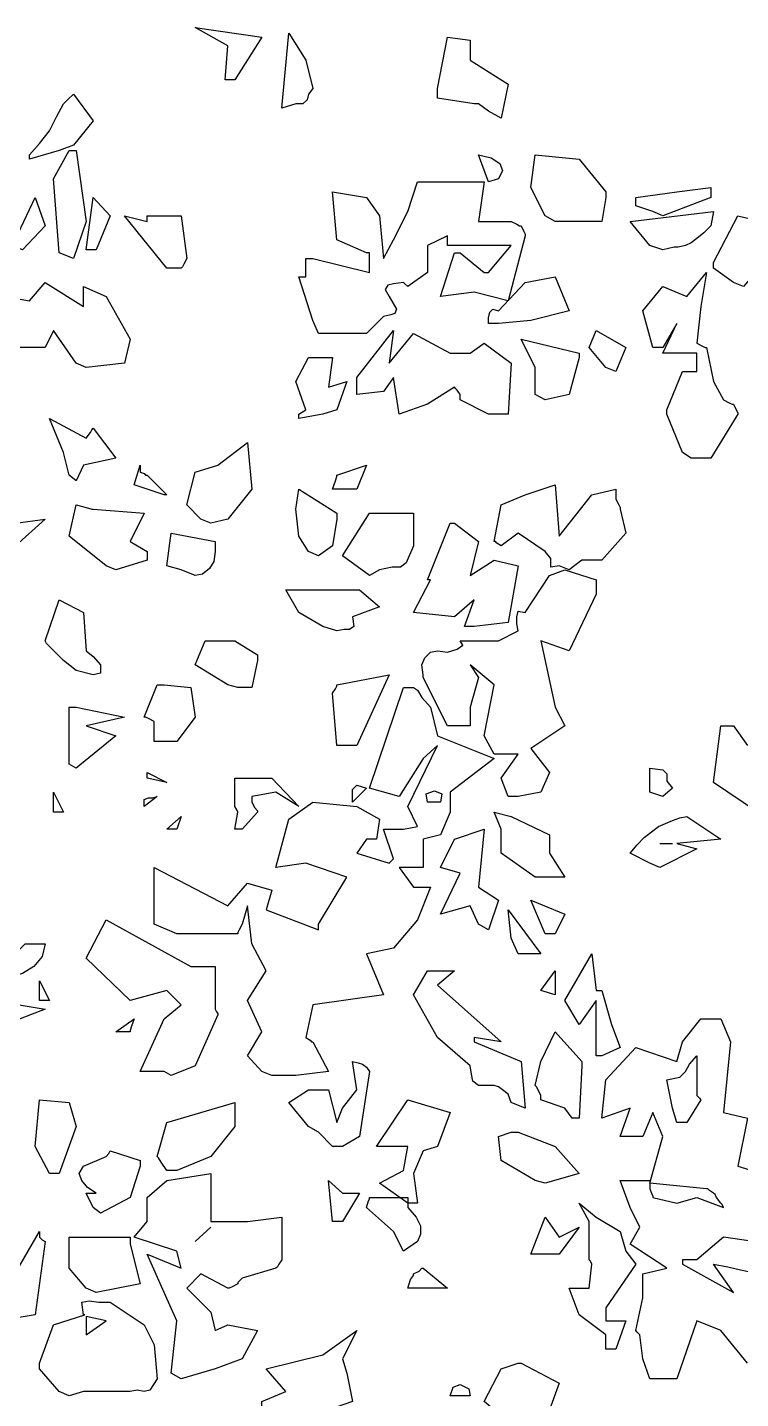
# Model space of a CAD drawing. Header units: millimetres. Extents: x 2810.5 to 2848.4, y 1624.4 to 1676.1.
# Drawn here: x 2821.169 to 2822.139, y 1661.764 to 1663.628 of the extents above; entities that cross this region are included whole.
import ezdxf

# ---------------------------------------------------------------- set-up
doc = ezdxf.new("R2010")
doc.units = ezdxf.units.MM
doc.layers.add('VERDE_ALBERI', color=104, linetype='Continuous')

msp = doc.modelspace()

# ---------------------------------------------------------------- linework, layer by layer
at = {"layer": 'VERDE_ALBERI', "linetype": 'ByBlock'}
for points in [[(2821.4375, 1663.5566), (2821.4413, 1663.6029), (2821.3971, 1663.628), (2821.4876, 1663.6145), (2821.451, 1663.5566), (2821.4375, 1663.5566)], [(2821.5146, 1663.5181), (2821.5242, 1663.6202), (2821.5473, 1663.5836), (2821.5569, 1663.5451), (2821.5511, 1663.5374), (2821.5492, 1663.5297), (2821.5434, 1663.5239), (2821.5338, 1663.5239), (2821.5146, 1663.5181)], [(2821.7764, 1663.5239), (2821.7264, 1663.5316), (2821.7264, 1663.5394), (2821.7264, 1663.5432), (2821.7264, 1663.5451), (2821.7264, 1663.5451), (2821.7399, 1663.6145), (2821.7707, 1663.6106), (2821.7707, 1663.5836), (2821.8226, 1663.5509), (2821.813, 1663.5046), (2821.7957, 1663.5143), (2821.7822, 1663.5239), (2821.7784, 1663.5239), (2821.7764, 1663.5239), (2821.7764, 1663.5239)], [(2821.1718, 1663.4546), (2821.1852, 1663.47), (2821.1987, 1663.4874), (2821.2083, 1663.5066), (2821.2179, 1663.5239), (2821.2256, 1663.5316), (2821.2295, 1663.5355), (2821.2314, 1663.5374), (2821.2314, 1663.5374), (2821.2584, 1663.5009), (2821.2314, 1663.4681), (2821.2122, 1663.4604), (2821.1718, 1663.4488), (2821.1718, 1663.4546)], [(2821.7764, 1663.5239), (2821.7764, 1663.5239), (2821.7764, 1663.5239), (2821.7764, 1663.5239)], [(2821.7764, 1663.5239), (2821.7764, 1663.5239), (2821.7764, 1663.5239)], [(2821.2122, 1663.3217), (2821.2045, 1663.4219), (2821.2256, 1663.4604), (2821.2314, 1663.4604), (2821.2334, 1663.4604), (2821.2353, 1663.4604), (2821.2353, 1663.4604), (2821.2488, 1663.3641), (2821.2314, 1663.314), (2821.2122, 1663.3217)], [(2821.7957, 1663.418), (2821.7822, 1663.4546), (2821.7995, 1663.4508), (2821.8111, 1663.443), (2821.815, 1663.4334), (2821.8092, 1663.4219), (2821.7957, 1663.418), (2821.7957, 1663.418)], [(2821.8727, 1663.3718), (2821.8535, 1663.4103), (2821.8593, 1663.4546), (2821.919, 1663.4488), (2821.9555, 1663.4045), (2821.9555, 1663.4007), (2821.9555, 1663.3988), (2821.9555, 1663.3968), (2821.9555, 1663.3968), (2821.9497, 1663.3641), (2821.8862, 1663.3641), (2821.8727, 1663.3718)], [(2821.6301, 1663.3217), (2821.5897, 1663.339), (2821.5838, 1663.4045), (2821.6301, 1663.3968), (2821.6474, 1663.3718), (2821.6532, 1663.314), (2821.6667, 1663.339), (2821.6859, 1663.3775), (2821.6994, 1663.418), (2821.7303, 1663.418), (2821.7899, 1663.418), (2821.7822, 1663.3641), (2821.8265, 1663.3641), (2821.8342, 1663.3603), (2821.838, 1663.3583), (2821.84, 1663.3583), (2821.84, 1663.3583), (2821.8439, 1663.3506), (2821.8458, 1663.3468), (2821.8458, 1663.3448), (2821.8458, 1663.3448), (2821.8226, 1663.2562), (2821.7764, 1663.2678), (2821.7303, 1663.262), (2821.7495, 1663.3217), (2821.7533, 1663.3217), (2821.7572, 1663.3217), (2821.7572, 1663.3217), (2821.7899, 1663.2948), (2821.7938, 1663.2948), (2821.7957, 1663.2948), (2821.7957, 1663.2948), (2821.8265, 1663.3313), (2821.7957, 1663.3313), (2821.7399, 1663.3313), (2821.7399, 1663.339), (2821.7399, 1663.3429), (2821.7399, 1663.3448), (2821.7399, 1663.3448), (2821.7129, 1663.3313), (2821.7129, 1663.2948), (2821.6859, 1663.2755), (2821.6821, 1663.2793), (2821.6802, 1663.2813), (2821.6802, 1663.2813), (2821.6667, 1663.2793), (2821.6589, 1663.2774), (2821.6552, 1663.2717), (2821.6609, 1663.262), (2821.6705, 1663.2447), (2821.6686, 1663.2389), (2821.6628, 1663.237), (2821.6532, 1663.2351), (2821.6301, 1663.2119), (2821.5781, 1663.2119), (2821.5646, 1663.2119), (2821.5569, 1663.2293), (2821.5377, 1663.289), (2821.5434, 1663.289), (2821.5453, 1663.289), (2821.5473, 1663.289), (2821.5473, 1663.289), (2821.5473, 1663.314), (2821.5531, 1663.314), (2821.555, 1663.314), (2821.5569, 1663.314), (2821.5569, 1663.314), (2821.6339, 1663.2948), (2821.6339, 1663.3217), (2821.632, 1663.3217), (2821.6301, 1663.3217), (2821.6301, 1663.3217)], [(2821.7957, 1663.418), (2821.7957, 1663.418), (2821.7957, 1663.418), (2821.7957, 1663.418), (2821.7957, 1663.418), (2821.7957, 1663.418)], [(2821.7957, 1663.418), (2821.7957, 1663.418), (2821.7957, 1663.418)], [(2821.1486, 1663.3313), (2821.1794, 1663.3968), (2821.1929, 1663.3583), (2821.1621, 1663.3256), (2821.1486, 1663.3313), (2821.1486, 1663.3313)], [(2821.2488, 1663.3256), (2821.2584, 1663.3968), (2821.2815, 1663.3718), (2821.2623, 1663.3256), (2821.2488, 1663.3256)], [(2822.0191, 1663.3775), (2821.996, 1663.3853), (2821.996, 1663.391), (2821.996, 1663.3949), (2821.996, 1663.3968), (2821.996, 1663.3968), (2822.0518, 1663.4045), (2822.0981, 1663.4103), (2822.0981, 1663.4026), (2822.0981, 1663.3988), (2822.0981, 1663.3968), (2822.0981, 1663.3968), (2822.0326, 1663.3718), (2822.0191, 1663.3775)], [(2822.0152, 1663.3313), (2821.9882, 1663.3641), (2822.1019, 1663.3775), (2822.0981, 1663.3583), (2822.0884, 1663.3487), (2822.0788, 1663.3409), (2822.0711, 1663.3352), (2822.0634, 1663.3313), (2822.0537, 1663.3294), (2822.048, 1663.3294), (2822.0403, 1663.3275), (2822.0326, 1663.3256), (2822.0152, 1663.3313)], [(2821.3316, 1663.3718), (2821.3778, 1663.3718), (2821.3855, 1663.314), (2821.3816, 1663.3063), (2821.3797, 1663.3024), (2821.3778, 1663.3005), (2821.3778, 1663.3005), (2821.3585, 1663.3005), (2821.3008, 1663.3718), (2821.3316, 1663.3641), (2821.3316, 1663.3679), (2821.3316, 1663.3718), (2821.3316, 1663.3718)], [(2822.1019, 1663.3083), (2822.1347, 1663.3718), (2822.1674, 1663.3641), (2822.1674, 1663.339), (2822.1751, 1663.314), (2822.1423, 1663.2755), (2822.1288, 1663.2813), (2822.1019, 1663.3005), (2822.1019, 1663.3044), (2822.1019, 1663.3083), (2822.1019, 1663.3083)], [(2821.6301, 1663.3217), (2821.6301, 1663.3217), (2821.6301, 1663.3217), (2821.6301, 1663.3217)], [(2821.2353, 1663.1715), (2821.2045, 1663.2158), (2821.1929, 1663.1927), (2821.1525, 1663.1927), (2821.1505, 1663.1888), (2821.1486, 1663.1869), (2821.1486, 1663.185), (2821.1486, 1663.185), (2821.1294, 1663.2254), (2821.139, 1663.262), (2821.1718, 1663.2562), (2821.1929, 1663.2813), (2821.2449, 1663.2486), (2821.2449, 1663.2755), (2821.2757, 1663.262), (2821.3085, 1663.2042), (2821.3008, 1663.1715), (2821.2488, 1663.1657), (2821.2353, 1663.1715)], [(2821.6802, 1663.2813), (2821.6802, 1663.2813), (2821.6802, 1663.2813), (2821.6802, 1663.2813)], [(2821.7957, 1663.2254), (2821.7957, 1663.2332), (2821.7976, 1663.2408), (2821.8015, 1663.2447), (2821.8092, 1663.2428), (2821.8458, 1663.2813), (2821.8862, 1663.289), (2821.9055, 1663.2428), (2821.8535, 1663.2293), (2821.8092, 1663.2254), (2821.7957, 1663.2254)], [(2822.0383, 1663.108), (2822.0596, 1663.16), (2822.0788, 1663.16), (2822.0788, 1663.185), (2822.0326, 1663.185), (2822.0518, 1663.2254), (2822.0326, 1663.1927), (2822.0249, 1663.1927), (2822.021, 1663.1927), (2822.0191, 1663.1927), (2822.0191, 1663.1927), (2822.0056, 1663.2428), (2822.0326, 1663.2755), (2822.0653, 1663.262), (2822.0923, 1663.2948), (2822.0846, 1663.2486), (2822.0788, 1663.1985), (2822.0865, 1663.1946), (2822.0903, 1663.1927), (2822.0923, 1663.1927), (2822.0923, 1663.1927), (2822.1019, 1663.1465), (2822.1154, 1663.1215), (2822.1231, 1663.1176), (2822.1269, 1663.1157), (2822.1288, 1663.1157), (2822.1288, 1663.1157), (2822.1327, 1663.108), (2822.1347, 1663.1041), (2822.1347, 1663.1022), (2822.1347, 1663.1022), (2822.0981, 1663.0425), (2822.0711, 1663.0425), (2822.0596, 1663.0502), (2822.0383, 1663.1022), (2822.0383, 1663.106), (2822.0383, 1663.108), (2822.0383, 1663.108)], [(2821.7572, 1663.1291), (2821.7533, 1663.1349), (2821.7514, 1663.1368), (2821.7495, 1663.1387), (2821.7495, 1663.1387), (2821.7129, 1663.1157), (2821.6744, 1663.1022), (2821.6667, 1663.1522), (2821.6532, 1663.133), (2821.6166, 1663.1291), (2821.6166, 1663.1522), (2821.6667, 1663.2158), (2821.6609, 1663.1715), (2821.6937, 1663.2119), (2821.7437, 1663.185), (2821.7707, 1663.185), (2821.7899, 1663.1985), (2821.8265, 1663.1715), (2821.8226, 1663.1022), (2821.8092, 1663.1022), (2821.7957, 1663.1022), (2821.7572, 1663.1215), (2821.7572, 1663.1253), (2821.7572, 1663.1291), (2821.7572, 1663.1291)], [(2821.9555, 1663.1657), (2821.9325, 1663.1927), (2821.9421, 1663.2158), (2821.9825, 1663.1927), (2821.969, 1663.16), (2821.9555, 1663.1657)], [(2821.8593, 1663.1291), (2821.8593, 1663.1657), (2821.84, 1663.2042), (2821.919, 1663.185), (2821.919, 1663.1811), (2821.919, 1663.1792), (2821.919, 1663.1792), (2821.9055, 1663.1291), (2821.8727, 1663.1215), (2821.8593, 1663.1291), (2821.8593, 1663.1291)], [(2821.5377, 1663.1022), (2821.5473, 1663.108), (2821.5338, 1663.1465), (2821.5511, 1663.1792), (2821.5838, 1663.1792), (2821.5781, 1663.1387), (2821.6031, 1663.1465), (2821.5897, 1663.108), (2821.5703, 1663.1022), (2821.5377, 1663.0964), (2821.5377, 1663.1022)], [(2821.7572, 1663.1291), (2821.7572, 1663.1291), (2821.7572, 1663.1291), (2821.7572, 1663.1291)], [(2821.7572, 1663.1291), (2821.7572, 1663.1291), (2821.7572, 1663.1291)], [(2821.8593, 1663.1291), (2821.8593, 1663.1291), (2821.8593, 1663.1291), (2821.8593, 1663.1291), (2821.8593, 1663.1291), (2821.8593, 1663.1291)], [(2821.2256, 1663.0194), (2821.2179, 1663.0502), (2821.1987, 1663.0964), (2821.2488, 1663.0695), (2821.2545, 1663.0771), (2821.2565, 1663.081), (2821.2584, 1663.083), (2821.2584, 1663.083), (2821.2892, 1663.0425), (2821.2449, 1663.0329), (2821.2353, 1663.0116), (2821.2256, 1663.0194)], [(2821.4047, 1662.9596), (2821.3855, 1662.9789), (2821.3971, 1663.0232), (2821.4279, 1663.0329), (2821.4683, 1663.0636), (2821.4741, 1663.0001), (2821.4413, 1662.9596), (2821.4182, 1662.9539), (2821.4047, 1662.9596)], [(2821.3547, 1662.9924), (2821.3142, 1663.0059), (2821.322, 1663.0329), (2821.322, 1663.0271), (2821.322, 1663.0251), (2821.322, 1663.0232), (2821.322, 1663.0232), (2821.3277, 1663.0213), (2821.3296, 1663.0194), (2821.3316, 1663.0194), (2821.3316, 1663.0194), (2821.3585, 1662.9924), (2821.3547, 1662.9924)], [(2821.6031, 1663.0001), (2821.5838, 1663.0001), (2821.5877, 1663.0116), (2821.5897, 1663.0175), (2821.5897, 1663.0194), (2821.5897, 1663.0194), (2821.6301, 1663.0329), (2821.6166, 1663.0001), (2821.6031, 1663.0001)], [(2821.892, 1662.8961), (2821.8805, 1662.8942), (2821.8805, 1662.9), (2821.8805, 1662.9058), (2821.8727, 1662.9154), (2821.8361, 1662.9404), (2821.813, 1662.9231), (2821.8073, 1662.9269), (2821.8054, 1662.9289), (2821.8034, 1662.9289), (2821.8034, 1662.9289), (2821.813, 1662.9789), (2821.8458, 1662.9924), (2821.8862, 1663.0059), (2821.892, 1662.9365), (2821.9363, 1662.9924), (2821.969, 1663.0001), (2821.969, 1662.9924), (2821.969, 1662.9885), (2821.969, 1662.9866), (2821.969, 1662.9866), (2821.9729, 1662.9789), (2821.9748, 1662.9751), (2821.9748, 1662.9731), (2821.9748, 1662.9731), (2821.9825, 1662.9404), (2821.9497, 1662.9038), (2821.9228, 1662.9038), (2821.9055, 1662.8904), (2821.892, 1662.8961)], [(2821.5511, 1662.9154), (2821.5377, 1662.9365), (2821.5338, 1662.9731), (2821.5377, 1663.0001), (2821.5897, 1662.9674), (2821.5897, 1662.9635), (2821.5897, 1662.9616), (2821.5897, 1662.9596), (2821.5897, 1662.9596), (2821.5838, 1662.9231), (2821.5646, 1662.9096), (2821.5511, 1662.9154)], [(2821.139, 1662.9231), (2821.1217, 1662.9674), (2821.1525, 1662.9539), (2821.1929, 1662.9596), (2821.1525, 1662.9231), (2821.139, 1662.9231)], [(2821.2757, 1662.8961), (2821.2256, 1662.9365), (2821.2353, 1662.9789), (2821.2488, 1662.9751), (2821.2565, 1662.9731), (2821.2584, 1662.9731), (2821.2584, 1662.9731), (2821.3277, 1662.9674), (2821.3085, 1662.9289), (2821.3316, 1662.9154), (2821.3316, 1662.9096), (2821.3316, 1662.9058), (2821.3316, 1662.9038), (2821.3316, 1662.9038), (2821.2892, 1662.8904), (2821.2757, 1662.8961), (2821.2757, 1662.8961)], [(2821.6436, 1662.9674), (2821.6937, 1662.9674), (2821.6937, 1662.9231), (2821.684, 1662.9), (2821.6763, 1662.8942), (2821.6648, 1662.8942), (2821.6474, 1662.8904), (2821.6339, 1662.8826), (2821.5973, 1662.9096), (2821.6339, 1662.9674), (2821.6397, 1662.9674), (2821.6417, 1662.9674), (2821.6436, 1662.9674)], [(2821.7129, 1662.8769), (2821.7437, 1662.9539), (2821.7475, 1662.9539), (2821.7495, 1662.9539), (2821.7495, 1662.9539), (2821.7822, 1662.9289), (2821.7707, 1662.8826), (2821.8034, 1662.9038), (2821.8361, 1662.8961), (2821.8226, 1662.8191), (2821.7764, 1662.8133), (2821.7629, 1662.8133), (2821.7764, 1662.8499), (2821.7495, 1662.8268), (2821.6937, 1662.8325), (2821.7168, 1662.8769), (2821.7148, 1662.8769), (2821.7129, 1662.8769), (2821.7129, 1662.8769)], [(2821.3778, 1662.8904), (2821.3585, 1662.8961), (2821.3643, 1662.9404), (2821.424, 1662.9289), (2821.424, 1662.9211), (2821.424, 1662.9173), (2821.424, 1662.9154), (2821.424, 1662.9154), (2821.4221, 1662.9019), (2821.4163, 1662.8923), (2821.4067, 1662.8845), (2821.3971, 1662.8826), (2821.3778, 1662.8904)], [(2821.2757, 1662.8961), (2821.2757, 1662.8961), (2821.2757, 1662.8961), (2821.2757, 1662.8961), (2821.2757, 1662.8961), (2821.2757, 1662.8961)], [(2821.2757, 1662.8961), (2821.2757, 1662.8961), (2821.2757, 1662.8961)], [(2821.7071, 1662.7478), (2821.7052, 1662.7613), (2821.709, 1662.7709), (2821.7168, 1662.7787), (2821.7264, 1662.7806), (2821.7399, 1662.7787), (2821.7533, 1662.7825), (2821.761, 1662.7883), (2821.7572, 1662.794), (2821.8092, 1662.794), (2821.8361, 1662.8075), (2821.8342, 1662.8172), (2821.8342, 1662.8268), (2821.8361, 1662.8345), (2821.8458, 1662.8325), (2821.8785, 1662.8826), (2821.8997, 1662.8904), (2821.9421, 1662.8769), (2821.9421, 1662.8576), (2821.9055, 1662.7806), (2821.867, 1662.794), (2821.8862, 1662.7036), (2821.8997, 1662.6785), (2821.8535, 1662.6477), (2821.8785, 1662.615), (2821.867, 1662.588), (2821.8361, 1662.5822), (2821.8226, 1662.5822), (2821.813, 1662.6072), (2821.8361, 1662.64), (2821.8034, 1662.64), (2821.7899, 1662.665), (2821.8034, 1662.7343), (2821.7707, 1662.7613), (2821.7822, 1662.7439), (2821.7707, 1662.7036), (2821.7707, 1662.6785), (2821.7399, 1662.6785), (2821.7071, 1662.7439), (2821.7071, 1662.7459), (2821.7071, 1662.7478), (2821.7071, 1662.7478)], [(2821.5703, 1662.8133), (2821.5377, 1662.8325), (2821.5203, 1662.8634), (2821.6204, 1662.8634), (2821.6474, 1662.8403), (2821.6108, 1662.8268), (2821.6128, 1662.8133), (2821.6069, 1662.8094), (2821.5993, 1662.8094), (2821.5897, 1662.8075), (2821.5703, 1662.8133)], [(2821.1929, 1662.794), (2821.2122, 1662.8499), (2821.2449, 1662.8325), (2821.2488, 1662.7806), (2821.2584, 1662.7729), (2821.268, 1662.7613), (2821.268, 1662.7498), (2821.2584, 1662.7478), (2821.2353, 1662.7536), (2821.2179, 1662.7671), (2821.1987, 1662.7863), (2821.1949, 1662.7902), (2821.1929, 1662.794), (2821.1929, 1662.794)], [(2821.4413, 1662.7343), (2821.3971, 1662.7613), (2821.4105, 1662.794), (2821.451, 1662.794), (2821.4818, 1662.7748), (2821.4818, 1662.7709), (2821.4818, 1662.769), (2821.4818, 1662.7671), (2821.4818, 1662.7671), (2821.4741, 1662.7305), (2821.4548, 1662.7305), (2821.4413, 1662.7343)], [(2821.6108, 1662.6516), (2821.5897, 1662.6516), (2821.5838, 1662.7228), (2821.5877, 1662.7286), (2821.5897, 1662.7324), (2821.5897, 1662.7343), (2821.5897, 1662.7343), (2821.6609, 1662.7478), (2821.6166, 1662.6516), (2821.6128, 1662.6516), (2821.6108, 1662.6516)], [(2821.7071, 1662.7478), (2821.7071, 1662.7478), (2821.7071, 1662.7478), (2821.7071, 1662.7478)], [(2821.7071, 1662.7478), (2821.7071, 1662.7478), (2821.7071, 1662.7478)], [(2821.3412, 1662.6573), (2821.3412, 1662.6843), (2821.3335, 1662.6882), (2821.3296, 1662.6901), (2821.3277, 1662.6901), (2821.3277, 1662.6901), (2821.3451, 1662.7343), (2821.3509, 1662.7343), (2821.3527, 1662.7343), (2821.3547, 1662.7343), (2821.3547, 1662.7343), (2821.3912, 1662.7305), (2821.3971, 1662.6901), (2821.372, 1662.6573), (2821.3547, 1662.6573), (2821.3412, 1662.6573)], [(2821.5646, 1662.4089), (2821.6031, 1662.4725), (2821.5473, 1662.4917), (2821.5068, 1662.4859), (2821.5242, 1662.5514), (2821.5569, 1662.5745), (2821.6166, 1662.5687), (2821.6474, 1662.5514), (2821.6436, 1662.5245), (2821.6358, 1662.5245), (2821.632, 1662.5245), (2821.6301, 1662.5245), (2821.6301, 1662.5245), (2821.6166, 1662.5052), (2821.6609, 1662.4917), (2821.6648, 1662.4956), (2821.6667, 1662.4975), (2821.6667, 1662.4975), (2821.6532, 1662.5379), (2821.6802, 1662.5379), (2821.6994, 1662.5417), (2821.6859, 1662.5687), (2821.7264, 1662.6516), (2821.7071, 1662.6342), (2821.6744, 1662.5822), (2821.6339, 1662.5937), (2821.6802, 1662.7305), (2821.6937, 1662.7305), (2821.6994, 1662.7267), (2821.7052, 1662.717), (2821.7168, 1662.7036), (2821.7264, 1662.665), (2821.8034, 1662.6342), (2821.7437, 1662.588), (2821.7437, 1662.561), (2821.7303, 1662.5302), (2821.7071, 1662.5245), (2821.7071, 1662.4859), (2821.6744, 1662.4859), (2821.6937, 1662.459), (2821.7168, 1662.459), (2821.6994, 1662.4146), (2821.6667, 1662.3761), (2821.6301, 1662.3684), (2821.6532, 1662.3126), (2821.5569, 1662.2991), (2821.5473, 1662.2548), (2821.5531, 1662.2509), (2821.555, 1662.249), (2821.5569, 1662.249), (2821.5569, 1662.249), (2821.5781, 1662.2086), (2821.5338, 1662.2028), (2821.5011, 1662.2028), (2821.4876, 1662.2086), (2821.4683, 1662.2298), (2821.4876, 1662.2625), (2821.4683, 1662.3049), (2821.4933, 1662.3454), (2821.4741, 1662.3819), (2821.4683, 1662.4339), (2821.4606, 1662.4089), (2821.4567, 1662.4011), (2821.4548, 1662.3974), (2821.4548, 1662.3954), (2821.4548, 1662.3954), (2821.372, 1662.3954), (2821.3412, 1662.4089), (2821.3412, 1662.4859), (2821.4413, 1662.4339), (2821.4683, 1662.4647), (2821.5011, 1662.4551), (2821.4933, 1662.4281), (2821.5646, 1662.4011), (2821.5646, 1662.405), (2821.5646, 1662.4089), (2821.5646, 1662.4089)], [(2821.2256, 1662.6265), (2821.2256, 1662.6573), (2821.2256, 1662.7036), (2821.2314, 1662.7036), (2821.2334, 1662.7036), (2821.2353, 1662.7036), (2821.2353, 1662.7036), (2821.3008, 1662.6901), (2821.2488, 1662.6785), (2821.2892, 1662.665), (2821.2353, 1662.6207), (2821.2256, 1662.6265)], [(2822.1616, 1662.561), (2822.1019, 1662.6015), (2822.1116, 1662.6785), (2822.1212, 1662.6785), (2822.1269, 1662.6785), (2822.1288, 1662.6785), (2822.1288, 1662.6785), (2822.1481, 1662.6516)], [(2821.6108, 1662.6516), (2821.6108, 1662.6516), (2821.6108, 1662.6516), (2821.6108, 1662.6516), (2821.6108, 1662.6516)], [(2821.6108, 1662.6516), (2821.6108, 1662.6516), (2821.6108, 1662.6516)], [(2821.3316, 1662.615), (2821.3585, 1662.6015), (2821.3316, 1662.6072), (2821.3316, 1662.615)], [(2822.0326, 1662.5822), (2822.0152, 1662.588), (2822.0152, 1662.6207), (2822.0326, 1662.6188), (2822.0383, 1662.6131), (2822.0383, 1662.6034), (2822.0461, 1662.5937), (2822.0326, 1662.5822)], [(2821.451, 1662.5687), (2821.451, 1662.6072), (2821.5011, 1662.6072), (2821.5377, 1662.5687), (2821.5068, 1662.588), (2821.4741, 1662.5822), (2821.4741, 1662.5783), (2821.4741, 1662.5765), (2821.4741, 1662.5745), (2821.4741, 1662.5745), (2821.478, 1662.5668), (2821.4818, 1662.563), (2821.4818, 1662.561), (2821.4818, 1662.561), (2821.4606, 1662.5379), (2821.451, 1662.5379), (2821.4548, 1662.561), (2821.4529, 1662.5649), (2821.451, 1662.5687), (2821.451, 1662.5687)], [(2821.6108, 1662.5745), (2821.6108, 1662.5822), (2821.6108, 1662.5918), (2821.6166, 1662.5976), (2821.6301, 1662.5937), (2821.6108, 1662.5745)], [(2821.2045, 1662.561), (2821.2045, 1662.588), (2821.2179, 1662.561), (2821.2045, 1662.561)], [(2821.3277, 1662.5687), (2821.3277, 1662.5783), (2821.3335, 1662.5803), (2821.3393, 1662.5803), (2821.3451, 1662.5822), (2821.3277, 1662.5687)], [(2821.7129, 1662.5745), (2821.7109, 1662.5861), (2821.7225, 1662.5899), (2821.7322, 1662.5861), (2821.7303, 1662.5745), (2821.7129, 1662.5745)], [(2821.3585, 1662.5379), (2821.3778, 1662.5552), (2821.372, 1662.5379), (2821.3585, 1662.5379)], [(2821.8593, 1662.4725), (2821.813, 1662.5052), (2821.813, 1662.5379), (2821.8034, 1662.561), (2821.8265, 1662.5552), (2821.8785, 1662.5302), (2821.8785, 1662.5052), (2821.8997, 1662.4725), (2821.8727, 1662.4725), (2821.8593, 1662.4725)], [(2822.0152, 1662.4917), (2821.9882, 1662.5052), (2821.9979, 1662.5167), (2822.0076, 1662.5264), (2822.0172, 1662.5341), (2822.0268, 1662.5417), (2822.0364, 1662.5456), (2822.0461, 1662.5495), (2822.0557, 1662.5533), (2822.0653, 1662.5552), (2822.1116, 1662.5245), (2822.0518, 1662.5186), (2822.0788, 1662.511), (2822.0287, 1662.4859), (2822.0152, 1662.4917)], [(2821.7822, 1662.4089), (2821.7707, 1662.4339), (2821.7303, 1662.4224), (2821.7572, 1662.4782), (2821.7303, 1662.4859), (2821.7495, 1662.5245), (2821.7899, 1662.5379), (2821.7822, 1662.459), (2821.8092, 1662.4416), (2821.7957, 1662.4011), (2821.7822, 1662.4089), (2821.7822, 1662.4089)], [(2822.0287, 1662.5186), (2822.0461, 1662.5186)], [(2821.6667, 1662.4975), (2821.6667, 1662.4975), (2821.6667, 1662.4975), (2821.6667, 1662.4975)], [(2821.8535, 1662.3684), (2821.8361, 1662.3684), (2821.8265, 1662.3896), (2821.8226, 1662.4281), (2821.867, 1662.3684), (2821.8593, 1662.3684), (2821.8554, 1662.3684), (2821.8535, 1662.3684)], [(2821.8727, 1662.3954), (2821.8535, 1662.4416), (2821.8997, 1662.4224), (2821.8862, 1662.3954), (2821.8727, 1662.3954)], [(2821.424, 1662.3376), (2821.424, 1662.2933), (2821.426, 1662.2895), (2821.4279, 1662.2875), (2821.4279, 1662.2856), (2821.4279, 1662.2856), (2821.3971, 1662.2163), (2821.3643, 1662.2028), (2821.3547, 1662.2086), (2821.322, 1662.2086), (2821.3547, 1662.2799), (2821.3778, 1662.2991), (2821.3585, 1662.3184), (2821.3085, 1662.3049), (2821.2488, 1662.3626), (2821.2757, 1662.4146), (2821.3912, 1662.3511), (2821.424, 1662.3511), (2821.424, 1662.3434), (2821.424, 1662.3395), (2821.424, 1662.3376)], [(2821.7822, 1662.4089), (2821.7822, 1662.4089), (2821.7822, 1662.4089), (2821.7822, 1662.4089), (2821.7822, 1662.4089), (2821.7822, 1662.4089)], [(2821.7822, 1662.4089), (2821.7822, 1662.4089), (2821.7822, 1662.4089)], [(2821.1044, 1662.3319), (2821.1294, 1662.3454), (2821.1659, 1662.3819), (2821.1929, 1662.3819), (2821.189, 1662.3646), (2821.1775, 1662.3511), (2821.1621, 1662.3415), (2821.1486, 1662.3376), (2821.1044, 1662.326), (2821.1044, 1662.3319)], [(2821.8535, 1662.3684), (2821.8535, 1662.3684), (2821.8535, 1662.3684), (2821.8535, 1662.3684)], [(2821.8535, 1662.3684), (2821.8535, 1662.3684), (2821.8535, 1662.3684)], [(2821.9497, 1662.3184), (2821.9632, 1662.2722), (2821.9748, 1662.2413), (2821.9497, 1662.2298), (2821.9421, 1662.2298), (2821.9421, 1662.3049), (2821.919, 1662.2722), (2821.8997, 1662.3049), (2821.9363, 1662.3684), (2821.9421, 1662.3184), (2821.9459, 1662.3184), (2821.9497, 1662.3184), (2821.9497, 1662.3184)], [(2821.1852, 1662.3049), (2821.1852, 1662.3319), (2821.1987, 1662.3049), (2821.1852, 1662.3049)], [(2821.8265, 1662.1662), (2821.8226, 1662.1778), (2821.815, 1662.1836), (2821.8092, 1662.1874), (2821.8034, 1662.1893), (2821.7822, 1662.1893), (2821.7745, 1662.1952), (2821.7726, 1662.2048), (2821.7707, 1662.2163), (2821.7264, 1662.2548), (2821.6937, 1662.3126), (2821.7129, 1662.3454), (2821.7495, 1662.3454), (2821.7264, 1662.326), (2821.813, 1662.249), (2821.7764, 1662.2548), (2821.7764, 1662.2509), (2821.7764, 1662.249), (2821.7764, 1662.249), (2821.84, 1662.2221), (2821.8458, 1662.1585), (2821.8265, 1662.1662), (2821.8265, 1662.1662)], [(2821.867, 1662.3184), (2821.8862, 1662.3454), (2821.8862, 1662.3126), (2821.867, 1662.3184)], [(2821.1044, 1662.2625), (2821.1217, 1662.3049), (2821.1929, 1662.2933), (2821.139, 1662.2722), (2821.1159, 1662.2625), (2821.1044, 1662.2625)], [(2821.2892, 1662.2625), (2821.3142, 1662.2799), (2821.3104, 1662.2703), (2821.3085, 1662.2644), (2821.3085, 1662.2625), (2821.3085, 1662.2625), (2821.2892, 1662.2625)], [(2821.996, 1661.8561), (2822.0056, 1661.9005), (2822.0056, 1661.9332), (2822.0383, 1661.9409), (2821.9882, 1661.9736), (2822.0017, 1661.9967), (2821.9882, 1662.0237), (2821.9748, 1662.0603), (2822.0152, 1662.0603), (2822.0152, 1662.0565), (2822.0326, 1662.12), (2822.0191, 1662.1528), (2822.0056, 1662.12), (2821.9748, 1662.12), (2821.9882, 1662.1585), (2821.9497, 1662.1451), (2821.9555, 1662.197), (2821.996, 1662.2413), (2822.0518, 1662.2221), (2822.0596, 1662.249), (2822.0846, 1662.2799), (2822.1116, 1662.2799), (2822.125, 1662.249), (2822.1154, 1662.1528), (2822.1481, 1662.1451), (2822.1347, 1662.0796), (2822.1674, 1662.0699)], [(2821.867, 1662.1758), (2821.8631, 1662.1836), (2821.8611, 1662.1874), (2821.8593, 1662.1893), (2821.8593, 1662.1893), (2821.867, 1662.2221), (2821.8862, 1662.2625), (2821.9228, 1662.2221), (2821.9228, 1662.2182), (2821.9228, 1662.2163), (2821.9228, 1662.2163), (2821.919, 1662.1451), (2821.9093, 1662.1451), (2821.8997, 1662.1585), (2821.867, 1662.1701), (2821.867, 1662.1739), (2821.867, 1662.1758), (2821.867, 1662.1758)], [(2821.7764, 1662.249), (2821.7764, 1662.249), (2821.7764, 1662.249), (2821.7764, 1662.249)], [(2821.5838, 1662.1066), (2821.5646, 1662.1258), (2821.5511, 1662.1335), (2821.5242, 1662.1662), (2821.5511, 1662.1836), (2821.5781, 1662.1836), (2821.5897, 1662.1393), (2821.5973, 1662.1585), (2821.6166, 1662.1836), (2821.6108, 1662.2221), (2821.6185, 1662.2202), (2821.6243, 1662.2182), (2821.6301, 1662.2144), (2821.6339, 1662.2086), (2821.6204, 1662.12), (2821.5973, 1662.1066), (2821.5838, 1662.1066)], [(2822.0846, 1662.1701), (2822.0653, 1662.1393), (2822.0518, 1662.1393), (2822.0461, 1662.1585), (2822.0383, 1662.197), (2822.0557, 1662.2009), (2822.0634, 1662.2086), (2822.0692, 1662.2182), (2822.0788, 1662.2298), (2822.0788, 1662.1758), (2822.0827, 1662.172), (2822.0846, 1662.1701), (2822.0846, 1662.1701)], [(2821.1987, 1662.0699), (2821.1794, 1662.1066), (2821.1852, 1662.1701), (2821.2256, 1662.1662), (2821.2353, 1662.1335), (2821.2122, 1662.0699), (2821.1987, 1662.0699)], [(2821.3585, 1662.0738), (2821.3509, 1662.0853), (2821.347, 1662.0911), (2821.3451, 1662.0931), (2821.3451, 1662.0931), (2821.3585, 1662.1393), (2821.451, 1662.1662), (2821.451, 1662.1335), (2821.4182, 1662.0931), (2821.372, 1662.0738), (2821.3585, 1662.0738), (2821.3585, 1662.0738)], [(2821.6859, 1662.0295), (2821.6474, 1662.0565), (2821.6802, 1662.0738), (2821.6859, 1662.1066), (2821.6436, 1662.1066), (2821.6859, 1662.1701), (2821.7437, 1662.1528), (2821.7264, 1662.1066), (2821.7071, 1662.1007), (2821.6937, 1662.0699), (2821.6994, 1662.0295), (2821.6859, 1662.0295), (2821.6859, 1662.0295)], [(2821.8265, 1662.1662), (2821.8265, 1662.1662), (2821.8265, 1662.1662), (2821.8265, 1662.1662), (2821.8265, 1662.1662), (2821.8265, 1662.1662)], [(2821.867, 1662.1758), (2821.867, 1662.1758), (2821.867, 1662.1758), (2821.867, 1662.1758)], [(2821.8593, 1662.0603), (2821.813, 1662.0873), (2821.8092, 1662.12), (2821.8265, 1662.1258), (2821.8323, 1662.1258), (2821.8342, 1662.1258), (2821.8361, 1662.1258), (2821.8361, 1662.1258), (2821.8862, 1662.1066), (2821.919, 1662.0699), (2821.8727, 1662.0565), (2821.8593, 1662.0603)], [(2821.2815, 1662.1007), (2821.322, 1662.0873), (2821.322, 1662.0834), (2821.322, 1662.0815), (2821.322, 1662.0796), (2821.322, 1662.0796), (2821.3085, 1662.0372), (2821.268, 1662.016), (2821.2584, 1662.0237), (2821.2488, 1662.043), (2821.2565, 1662.043), (2821.2603, 1662.043), (2821.2623, 1662.043), (2821.2623, 1662.043), (2821.2507, 1662.0507), (2821.243, 1662.0603), (2821.2391, 1662.0699), (2821.2449, 1662.0796), (2821.2757, 1662.0931), (2821.2796, 1662.0969), (2821.2815, 1662.1007), (2821.2815, 1662.1007)], [(2821.3643, 1661.7984), (2821.372, 1661.8696), (2821.3547, 1661.9081), (2821.3316, 1661.9602), (2821.3778, 1661.9409), (2821.372, 1661.964), (2821.3142, 1661.9832), (2821.3316, 1662.0045), (2821.3316, 1662.0372), (2821.3585, 1662.0603), (2821.4182, 1662.0699), (2821.4182, 1662.0045), (2821.4683, 1662.0045), (2821.5146, 1662.0102), (2821.5146, 1661.9525), (2821.5107, 1661.9467), (2821.5087, 1661.9428), (2821.5068, 1661.9409), (2821.5068, 1661.9409), (2821.4606, 1661.9275), (2821.4567, 1661.9236), (2821.4548, 1661.9216), (2821.4548, 1661.9197), (2821.4548, 1661.9197), (2821.4471, 1661.9159), (2821.4432, 1661.914), (2821.4413, 1661.914), (2821.4413, 1661.914), (2821.4047, 1661.9332), (2821.3855, 1661.914), (2821.4182, 1661.8812), (2821.424, 1661.8561), (2821.4413, 1661.8639), (2821.4818, 1661.8561), (2821.4606, 1661.8176), (2821.424, 1661.8042), (2821.3778, 1661.7907), (2821.3643, 1661.7984)], [(2821.3585, 1662.0738), (2821.3585, 1662.0738), (2821.3585, 1662.0738), (2821.3585, 1662.0738), (2821.3585, 1662.0738), (2821.3585, 1662.0738)], [(2821.3585, 1662.0738), (2821.3585, 1662.0738), (2821.3585, 1662.0738)], [(2821.5838, 1662.0045), (2821.5781, 1662.0603), (2821.5973, 1662.043), (2821.6204, 1662.043), (2821.5973, 1662.0045), (2821.5838, 1662.0045)], [(2822.0152, 1662.0565), (2822.0152, 1662.0546), (2822.0152, 1662.0507), (2822.0152, 1662.0487), (2822.0152, 1662.0487), (2822.0172, 1662.043), (2822.0191, 1662.0391), (2822.0191, 1662.0372), (2822.0191, 1662.0372), (2822.0518, 1662.0295), (2822.0788, 1662.0372), (2822.1154, 1662.0237), (2822.1135, 1662.0276), (2822.1116, 1662.0295), (2822.1116, 1662.0295), (2822.1057, 1662.0372), (2822.1038, 1662.0411), (2822.1019, 1662.043), (2822.1019, 1662.043), (2822.0961, 1662.0468), (2822.0942, 1662.0487), (2822.0923, 1662.0487), (2822.0923, 1662.0487), (2822.0152, 1662.0565), (2822.0152, 1662.0565)], [(2821.6802, 1661.964), (2821.6667, 1661.991), (2821.6301, 1662.0237), (2821.632, 1662.0314), (2821.6339, 1662.0353), (2821.6339, 1662.0372), (2821.6339, 1662.0372), (2821.6859, 1662.0372), (2821.6859, 1662.0295), (2821.6859, 1662.0256), (2821.6859, 1662.0237), (2821.6859, 1662.0237), (2821.6975, 1662.0102), (2821.7033, 1661.9987), (2821.7033, 1661.9871), (2821.6994, 1661.9775), (2821.6802, 1661.964)], [(2821.6859, 1662.0295), (2821.6859, 1662.0295), (2821.6859, 1662.0295), (2821.6859, 1662.0295), (2821.6859, 1662.0295), (2821.6859, 1662.0295)], [(2821.6859, 1662.0295), (2821.6859, 1662.0295), (2821.6859, 1662.0295)], [(2821.9325, 1661.9525), (2821.9325, 1662.0045), (2821.919, 1662.0295), (2821.9421, 1662.0102), (2821.9748, 1661.991), (2821.9825, 1661.964), (2821.996, 1661.9467), (2821.9555, 1661.887), (2821.9555, 1661.8696), (2821.9825, 1661.8696), (2821.969, 1661.8311), (2821.9555, 1661.8311), (2821.9555, 1661.8504), (2821.919, 1661.8774), (2821.9055, 1661.914), (2821.9325, 1661.914), (2821.9363, 1661.9467), (2821.9344, 1661.9505), (2821.9325, 1661.9525), (2821.9325, 1661.9525)], [(2822.1116, 1662.0295), (2822.1116, 1662.0295), (2822.1116, 1662.0295), (2822.1116, 1662.0295)], [(2821.3971, 1661.9775), (2821.4182, 1661.9967)], [(2821.8535, 1661.9602), (2821.8727, 1662.0102), (2821.892, 1661.9832), (2821.919, 1661.9967), (2821.892, 1661.9602), (2821.867, 1661.9602), (2821.8535, 1661.9602)], [(2821.1929, 1661.9775), (2821.1794, 1661.8774), (2821.1294, 1661.8696), (2821.1159, 1661.8696), (2821.1486, 1661.9275), (2821.1852, 1661.991), (2821.1852, 1661.9871), (2821.1852, 1661.9852), (2821.1852, 1661.9832), (2821.1852, 1661.9832), (2821.189, 1661.9795), (2821.1929, 1661.9775), (2821.1929, 1661.9775)], [(2821.2353, 1661.9832), (2821.3085, 1661.9832), (2821.3085, 1661.9775), (2821.3085, 1661.9756), (2821.3085, 1661.9736), (2821.3085, 1661.9736), (2821.322, 1661.9197), (2821.2623, 1661.9081), (2821.2488, 1661.914), (2821.2256, 1661.9409), (2821.2256, 1661.9832), (2821.2314, 1661.9832), (2821.2334, 1661.9832), (2821.2353, 1661.9832)], [(2822.1808, 1661.9736), (2822.1154, 1661.9832), (2822.0788, 1661.9525), (2822.0596, 1661.9525), (2822.0596, 1661.9486), (2822.0596, 1661.9467), (2822.0596, 1661.9467), (2822.1288, 1661.9081), (2822.1019, 1661.9467), (2822.1212, 1661.9428), (2822.1385, 1661.939), (2822.1558, 1661.9351)], [(2821.6859, 1661.914), (2821.6898, 1661.9255), (2821.6937, 1661.9313), (2821.6937, 1661.9332), (2821.6937, 1661.9332), (2821.7013, 1661.9371), (2821.7052, 1661.9409), (2821.7071, 1661.9409), (2821.7071, 1661.9409), (2821.7399, 1661.914), (2821.6994, 1661.914), (2821.6859, 1661.914), (2821.6859, 1661.914)], [(2821.9325, 1661.9525), (2821.9325, 1661.9525), (2821.9325, 1661.9525), (2821.9325, 1661.9525)], [(2821.9325, 1661.9525), (2821.9325, 1661.9525), (2821.9325, 1661.9525)], [(2821.1852, 1661.8119), (2821.2045, 1661.8639), (2821.2469, 1661.8774), (2821.2449, 1661.8774), (2821.243, 1661.8947), (2821.2526, 1661.8966), (2821.2661, 1661.8947), (2821.2815, 1661.8947), (2821.3277, 1661.8639), (2821.3412, 1661.8369), (2821.3451, 1661.7907), (2821.3354, 1661.7753), (2821.3277, 1661.7734), (2821.3181, 1661.7753), (2821.3085, 1661.7734), (2821.2449, 1661.7734), (2821.2256, 1661.7676), (2821.2122, 1661.7734), (2821.1852, 1661.8042), (2821.1852, 1661.808), (2821.1852, 1661.8119), (2821.1852, 1661.8119)], [(2821.2488, 1661.8754), (2821.2488, 1661.8504), (2821.2757, 1661.8696), (2821.2488, 1661.8754)], [(2822.1481, 1661.8119), (2822.1116, 1661.8561), (2822.0788, 1661.8696), (2822.0518, 1661.7907), (2822.0152, 1661.7907), (2822.0056, 1661.8176), (2822.0017, 1661.8504), (2821.9979, 1661.8542), (2821.996, 1661.8561), (2821.996, 1661.8561)], [(2821.4876, 1661.7041), (2821.4876, 1661.7599), (2821.5203, 1661.7734), (2821.4933, 1661.8042), (2821.5703, 1661.8234), (2821.6166, 1661.8561), (2821.5973, 1661.8176), (2821.6031, 1661.7984), (2821.6108, 1661.7599), (2821.5781, 1661.7483), (2821.5473, 1661.7349), (2821.4933, 1661.7041), (2821.4876, 1661.7041)], [(2821.84, 1661.8119), (2821.892, 1661.7849), (2821.8785, 1661.7483), (2821.813, 1661.7406), (2821.8034, 1661.7483), (2821.7899, 1661.7599), (2821.813, 1661.8042), (2821.8361, 1661.8119), (2821.838, 1661.8119), (2821.84, 1661.8119), (2821.84, 1661.8119)], [(2821.7437, 1661.7676), (2821.7475, 1661.7791), (2821.7572, 1661.783), (2821.7688, 1661.7772), (2821.7707, 1661.7676), (2821.7437, 1661.7676)]]:
    msp.add_lwpolyline(points, dxfattribs=at)

doc.saveas('drawing.dxf')
